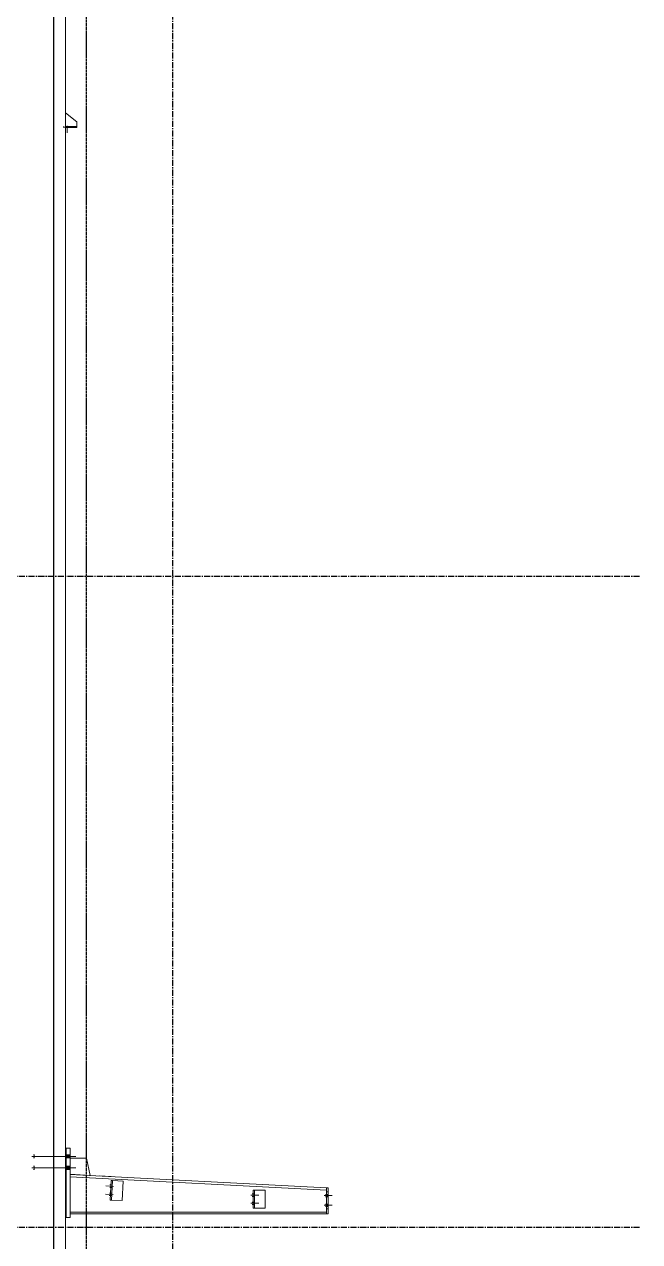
# Model space of a CAD drawing. Header units: millimetres. Extents: x -187664 to 435448, y -313239 to 299894.
# Drawn here: x 11566 to 15349, y -119992 to -112511 of the extents above; entities that cross this region are included whole.
import ezdxf

# ---------------------------------------------------------------- set-up
doc = ezdxf.new("R2010")
doc.units = ezdxf.units.MM
for name, pattern in [('CENTER', [2, 1.25, -0.25, 0.25, -0.25]), ('HIDDEN', [0.375, 0.25, -0.125]), ('XKITLINE00', [0]), ('XKITLINE02', [4, 2, -2])]:
    doc.linetypes.add(name, pattern=pattern)
doc.layers.add('Bolt', color=7, linetype='Continuous', lineweight=0)
doc.layers.add('Part', color=7, linetype='Continuous', lineweight=0)
doc.layers.add('HATCH', color=7, linetype='Continuous')

# ---------------------------------------------------------------- blocks, each defined once
blk = doc.blocks.new('*A10731050')
at = {"layer": 'Part', "color": 7, "linetype": 'XKITLINE00', "lineweight": 0}
blk.add_line((223.389273, -28.217071), (223.389273, 36.662929), dxfattribs=at)
blk = doc.blocks.new('*A10871063')
at = {"layer": 'Part', "color": 7, "linetype": 'XKITLINE00', "lineweight": 0}
for p, q in [((223.621312, -23.924245), (236.23026, -24.585052)), ((223.621312, -24.04441), (236.22398, -24.704888)), ((236.23026, -24.585052), (236.22398, -24.704888))]:
    blk.add_line(p, q, dxfattribs=at)
blk = doc.blocks.new('*A10881064')
at = {"layer": 'Part', "color": 7, "linetype": 'XKITLINE00', "lineweight": 0}
for p, q in [((223.621312, -25.785052), (236.23026, -25.785052)), ((223.621312, -25.865052), (236.23026, -25.865052)), ((236.23026, -25.785052), (236.23026, -25.865052))]:
    blk.add_line(p, q, dxfattribs=at)
blk = doc.blocks.new('*A10891065')
at = {"layer": 'Part', "color": 7, "linetype": 'XKITLINE00', "lineweight": 0}
blk.add_line((236.22398, -24.704883), (236.23026, -24.705212), dxfattribs=at)
blk = doc.blocks.new('*A10901066')
at = {"layer": 'Part', "color": 7, "linetype": 'XKITLINE00', "lineweight": 0}
for p, q in [((225.041465, -23.998672), (225.041705, -23.994093)), ((225.041705, -23.994093), (225.640882, -24.025495)), ((225.640882, -24.025495), (225.640642, -24.030074))]:
    blk.add_line(p, q, dxfattribs=at)
blk = doc.blocks.new('*A10911067')
at = {"layer": 'Part', "color": 7, "linetype": 'XKITLINE00', "lineweight": 0}
for p, q in [((223.621312, -22.639658), (223.421312, -22.639658)), ((223.421312, -26.039658), (223.421312, -22.639658)), ((223.621312, -26.039658), (223.621312, -22.639658)), ((223.621312, -26.039658), (223.421312, -26.039658))]:
    blk.add_line(p, q, dxfattribs=at)
blk = doc.blocks.new('*A10921068')
at = {"layer": 'Part', "color": 7, "linetype": 'XKITLINE00', "lineweight": 0}
for p, q in [((225.580159, -25.18401), (225.630402, -24.225326)), ((225.630402, -24.225326), (225.702303, -24.229094)), ((225.702303, -24.229094), (225.65206, -25.187779)), ((225.702303, -24.229094), (226.229579, -24.256728)), ((226.229579, -24.256728), (226.179337, -25.215412)), ((225.65206, -25.187779), (225.580159, -25.18401)), ((226.179337, -25.215412), (225.65206, -25.187779))]:
    blk.add_line(p, q, dxfattribs=at)
blk = doc.blocks.new('*A10931069')
at = {"layer": 'Part', "color": 7, "linetype": 'XKITLINE00', "lineweight": 0}
for p, q in [((223.621312, -23.119697), (224.421312, -23.119697)), ((224.421312, -23.119697), (224.602283, -23.971108)), ((224.602283, -23.971108), (223.621312, -23.919697))]:
    blk.add_line(p, q, dxfattribs=at)
blk = doc.blocks.new('*A10941070')
at = {"layer": 'Bolt', "color": 7, "linetype": 'XKITLINE02', "lineweight": 0}
for p, q in [((225.750924, -24.511979), (225.368083, -24.492049)), ((225.618875, -24.445024), (225.566945, -24.442321)), ((225.690769, -24.448767), (225.618867, -24.445023)), ((225.73013, -24.911438), (225.347288, -24.891509)), ((225.591841, -24.964321), (225.539912, -24.961617)), ((225.59808, -24.844483), (225.54615, -24.84178)), ((225.612636, -24.564862), (225.560707, -24.562158)), ((225.663736, -24.968063), (225.591833, -24.96432)), ((225.669974, -24.848226), (225.598072, -24.844483)), ((225.684531, -24.568604), (225.612628, -24.564861))]:
    blk.add_line(p, q, dxfattribs=at)
blk = doc.blocks.new('*A10951071')
at = {"layer": 'Bolt'}
for points in [[(221.869, -23.116), (221.821, -23.116), (221.821, -22.964), (221.869, -22.964)], [(221.869, -23.116), (221.821, -23.116), (221.821, -22.964), (221.869, -22.964)], [(223.621, -23.116), (223.421, -23.116), (223.421, -22.964), (223.621, -22.964)], [(223.621, -23.116), (223.421, -23.116), (223.421, -22.964), (223.621, -22.964)], [(221.869, -23.676), (221.821, -23.676), (221.821, -23.524), (221.869, -23.524)], [(221.869, -23.676), (221.821, -23.676), (221.821, -23.524), (221.869, -23.524)], [(223.621, -23.676), (223.421, -23.676), (223.421, -23.524), (223.621, -23.524)], [(223.621, -23.676), (223.421, -23.676), (223.421, -23.524), (223.621, -23.524)]]:
    blk.add_hatch(color=7, dxfattribs=at).paths.add_polyline_path(points, flags=17)
at = {"layer": 'Bolt', "color": 7, "linetype": 'XKITLINE00', "lineweight": 0}
for p, q in [((221.737, -23.04), (223.901, -23.04)), ((221.737, -23.04), (223.901, -23.04)), ((221.821, -22.964), (221.869, -22.964)), ((221.821, -22.964), (221.869, -22.964)), ((221.821, -23.116), (221.869, -23.116)), ((221.821, -23.116), (221.869, -23.116)), ((223.421, -22.964), (223.621, -22.964)), ((223.421, -22.964), (223.621, -22.964)), ((223.421, -23.116), (223.621, -23.116)), ((223.421, -23.116), (223.621, -23.116)), ((221.737, -23.6), (223.901, -23.6)), ((221.737, -23.6), (223.901, -23.6)), ((221.821, -23.524), (221.869, -23.524)), ((221.821, -23.524), (221.869, -23.524)), ((221.821, -23.676), (221.869, -23.676)), ((221.821, -23.676), (221.869, -23.676)), ((223.421, -23.524), (223.621, -23.524)), ((223.421, -23.524), (223.621, -23.524)), ((223.421, -23.676), (223.621, -23.676)), ((223.421, -23.676), (223.621, -23.676))]:
    blk.add_line(p, q, dxfattribs=at)
blk = doc.blocks.new('*A11371109')
at = {"layer": 'Part', "color": 7, "linetype": 'XKITLINE00', "lineweight": 0}
for p, q in [((232.61098, -25.585052), (232.61098, -24.705052)), ((232.61098, -24.705052), (232.68298, -24.705052)), ((233.21098, -24.705052), (232.68298, -24.705052)), ((232.68298, -24.705052), (232.68298, -25.585052)), ((233.21098, -25.585052), (233.21098, -24.705052)), ((232.68298, -25.585052), (232.61098, -25.585052)), ((233.21098, -25.585052), (232.68298, -25.585052))]:
    blk.add_line(p, q, dxfattribs=at)
blk = doc.blocks.new('*A11381110')
at = {"layer": 'Bolt', "color": 7, "linetype": 'XKITLINE02', "lineweight": 0}
for p, q in [((232.50762, -24.945052), (232.89098, -24.945052)), ((232.57098, -24.885052), (232.61098, -24.885052)), ((232.57098, -25.005052), (232.61098, -25.005052)), ((232.61098, -24.885052), (232.68298, -24.885052)), ((232.61098, -25.005052), (232.68298, -25.005052)), ((232.50762, -25.345052), (232.89098, -25.345052)), ((232.57098, -25.285052), (232.61098, -25.285052)), ((232.57098, -25.405052), (232.61098, -25.405052)), ((232.61098, -25.285052), (232.68298, -25.285052)), ((232.61098, -25.405052), (232.68298, -25.405052))]:
    blk.add_line(p, q, dxfattribs=at)
blk = doc.blocks.new('*A11801147')
at = {"layer": 'Part', "color": 7, "linetype": 'XKITLINE00', "lineweight": 0}
for p, q in [((236.23026, -24.585052), (236.23026, -25.865052)), ((236.31026, -24.585052), (236.23026, -24.585052)), ((236.23026, -24.785217), (236.31026, -24.785217)), ((236.31026, -24.585052), (236.31026, -25.865052)), ((236.23026, -25.625052), (236.31026, -25.625052)), ((236.23026, -25.865052), (236.31026, -25.865052))]:
    blk.add_line(p, q, dxfattribs=at)
blk = doc.blocks.new('*A11811148')
at = {"layer": 'Bolt'}
for points in [[(236.23, -25.021), (236.178, -25.021), (236.178, -24.909), (236.23, -24.909)], [(236.31, -25.021), (236.23, -25.021), (236.23, -24.909), (236.31, -24.909)], [(236.23, -25.501), (236.178, -25.501), (236.178, -25.389), (236.23, -25.389)], [(236.31, -25.501), (236.23, -25.501), (236.23, -25.389), (236.31, -25.389)]]:
    blk.add_hatch(color=7, dxfattribs=at).paths.add_polyline_path(points, flags=17)
at = {"layer": 'Bolt', "color": 7, "linetype": 'XKITLINE00', "lineweight": 0}
for p, q in [((236.115, -24.965), (236.498, -24.965)), ((236.178, -24.909), (236.23, -24.909)), ((236.178, -25.021), (236.23, -25.021)), ((236.23, -24.909), (236.31, -24.909)), ((236.23, -25.021), (236.31, -25.021)), ((236.115, -25.445), (236.498, -25.445)), ((236.178, -25.389), (236.23, -25.389)), ((236.178, -25.501), (236.23, -25.501)), ((236.23, -25.389), (236.31, -25.389)), ((236.23, -25.501), (236.31, -25.501))]:
    blk.add_line(p, q, dxfattribs=at)
blk = doc.blocks.new('*A11871153')
at = {"layer": 'Bolt'}
blk.add_hatch(color=7, dxfattribs=at).paths.add_polyline_path([(223.293, 27.543), (223.293, 27.591), (223.645, 27.591), (223.645, 27.543)], flags=17)
blk.add_hatch(color=7, dxfattribs=at).paths.add_polyline_path([(223.293, 27.543), (223.293, 27.591), (223.645, 27.591), (223.645, 27.543)], flags=17)
at = {"layer": 'Bolt', "color": 7, "linetype": 'XKITLINE00', "lineweight": 0}
for p, q in [((223.293, 27.591), (223.293, 27.543)), ((223.293, 27.591), (223.293, 27.543)), ((223.469, 27.63), (223.469, 27.287)), ((223.469, 27.63), (223.469, 27.287)), ((223.645, 27.591), (223.645, 27.543)), ((223.645, 27.591), (223.645, 27.543))]:
    blk.add_line(p, q, dxfattribs=at)
blk = doc.blocks.new('*A11881154')
at = {"layer": 'Part', "color": 7, "linetype": 'XKITLINE00', "lineweight": 0}
for p, q in [((223.949273, 27.830929), (223.389273, 28.266485)), ((223.949273, 27.590929), (223.949273, 27.830929))]:
    blk.add_line(p, q, dxfattribs=at)
blk = doc.blocks.new('*A11891155')
at = {"layer": 'Part', "color": 7, "linetype": 'XKITLINE00', "lineweight": 0}
for p, q in [((223.389273, 27.590929), (223.949273, 27.590929)), ((223.389273, 27.542929), (223.949273, 27.542929)), ((223.949273, 27.590929), (223.949273, 27.542929))]:
    blk.add_line(p, q, dxfattribs=at)

msp = doc.modelspace()

# ---------------------------------------------------------------- hatches: boundary and pattern name
at = {"layer": 'HATCH'}
h = msp.add_hatch(dxfattribs=at)
h.set_pattern_fill('ANSI31', scale=100, angle=45)
h.set_pattern_definition([(90, (0, -142230.9), (-317.5, 0), [])])
h.paths.add_polyline_path([(11947.728, -111707.843), (8497.152, -111707.843), (8497.152, -120104.988), (11947.728, -120104.988)])

# ---------------------------------------------------------------- linework, layer by layer
at = {"color": 7, "linetype": 'CENTER', "ltscale": 30}
for p, q in [((12477.152, -109683.303), (12477.152, -121055.51)), ((15348.83, -115904.988), (1848.878, -115904.988)), ((15348.83, -119904.988), (1848.878, -119904.988))]:
    msp.add_line(p, q, dxfattribs=at)
at = {"color": 7, "linetype": 'HIDDEN', "ltscale": 20}
msp.add_lwpolyline([(11947.728, -111707.843), (8449.149, -111707.843), (8449.149, -120104.988), (11947.728, -120104.988)], close=True, dxfattribs=at)

# ---------------------------------------------------------------- block references
at = {"color": 7, "lineweight": 0, "xscale": 125, "yscale": 125, "zscale": 125}
for name in ['*A10731050', '*A11881154', '*A11871153', '*A11891155', '*A10951071', '*A10911067', '*A10931069', '*A10871063', '*A10901066', '*A10921068', '*A10941070', '*A11371109', '*A10891065', '*A11801147', '*A11381110', '*A11811148', '*A10881064']:
    msp.add_blockref(name, (-16104.51, -116587.855), dxfattribs=at)

doc.saveas('drawing.dxf')
